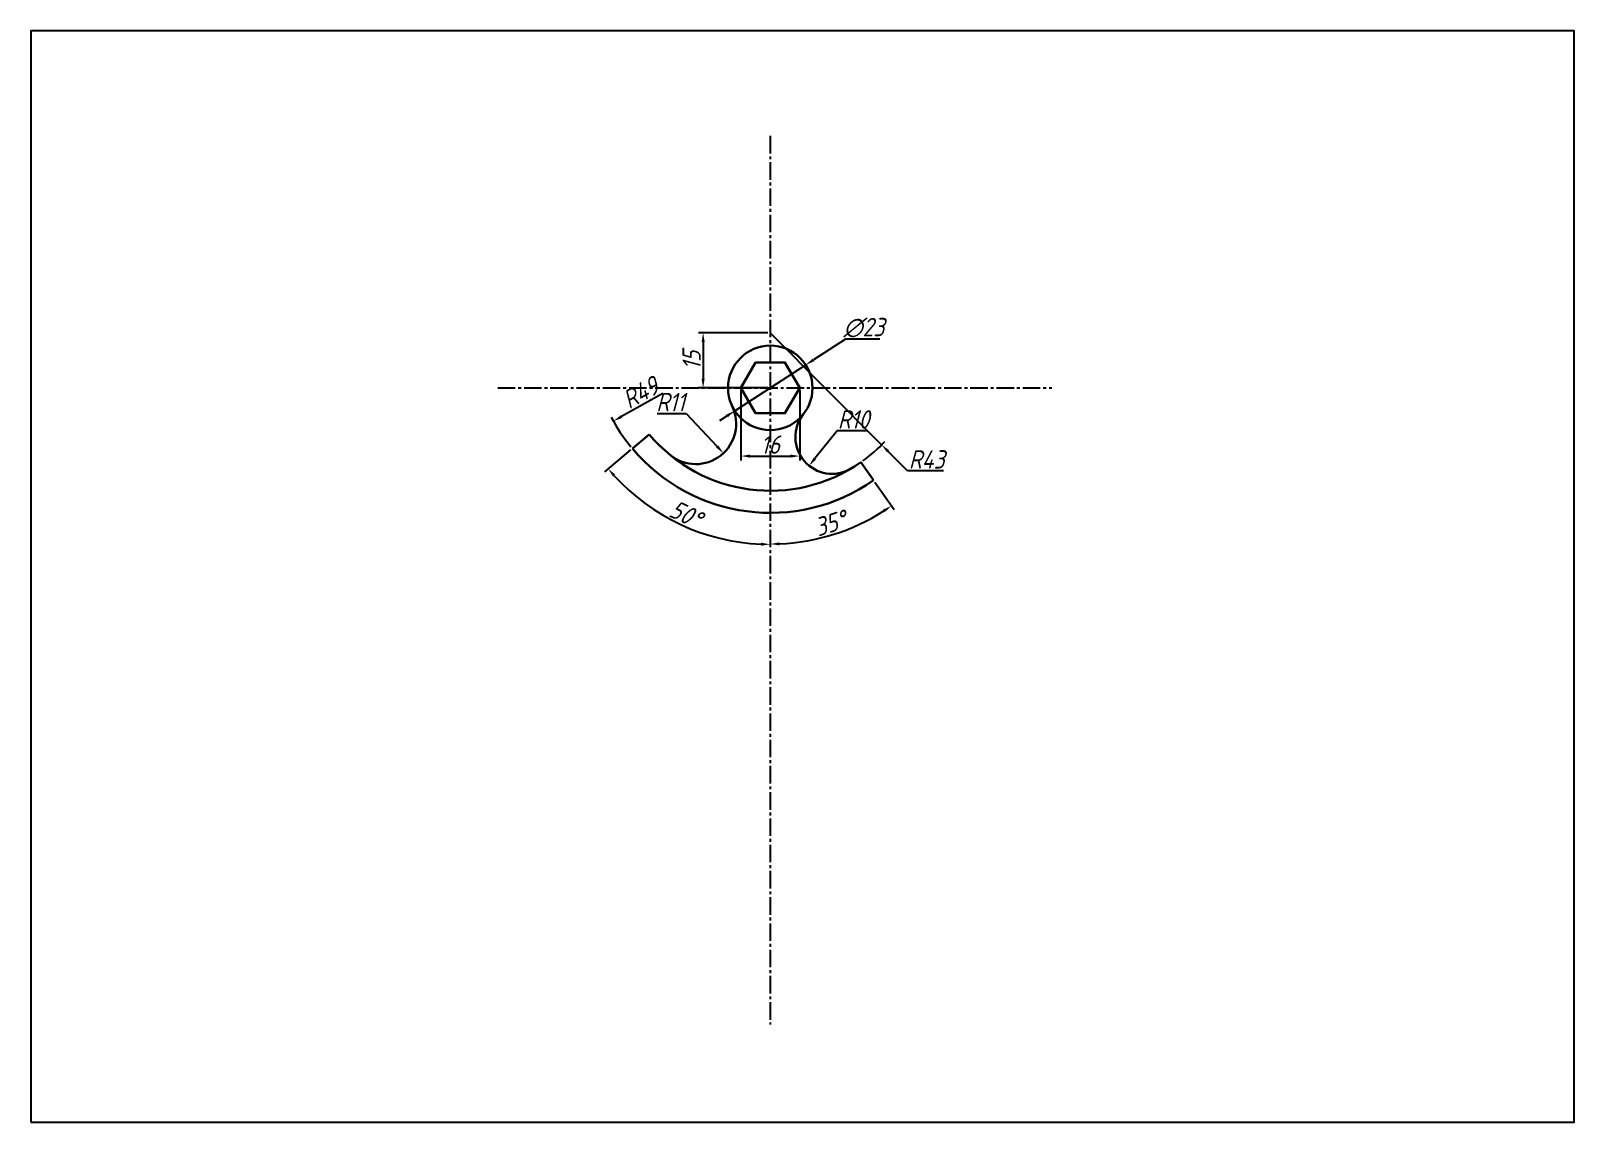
# Model space of a CAD drawing. Header units: millimetres. Extents: x 0 to 420, y 0 to 297.
import ezdxf

# ---------------------------------------------------------------- set-up
doc = ezdxf.new("R2010")
doc.units = ezdxf.units.MM
doc.header["$LTSCALE"] = 0.5
doc.linetypes.add('CENTER2', pattern=[28.575, 19.05, -3.175, 3.175, -3.175])
doc.layers.add('尺寸', color=5, linetype='Continuous')
doc.layers.add('点划线', color=4, linetype='CENTER2')
doc.layers.add('粗实线', color=7, linetype='Continuous', lineweight=30)
doc.styles.add('WZYS_1_10152144', font='gbeitc.shx', dxfattribs={"bigfont": 'gbcbig.shx'})
doc.dimstyles.new('BZYS_1_10152144', dxfattribs={"dimtxt": 5, "dimasz": 2.5, "dimexe": 1.25, "dimexo": 0.625, "dimtad": 1, "dimtoh": 1, "dimdec": 0, "dimdsep": 46, "dimtxsty": 'WZYS_1_10152144', "dimcen": 2.5, "dimadec": 0, "dimazin": 0, "dimtfac": 1, "dimtdec": 0, "dimtmove": 1, "dimatfit": 2, "dimfxl": 1, "dimarcsym": 0})

# ---------------------------------------------------------------- blocks, each defined once
blk = doc.blocks.new('*D2')
at = {"layer": 'Defpoints', "color": 0, "transparency": 16777216}
for p in [(210.88, 206.08), (191.57, 193.58)]:
    blk.add_point(p, dxfattribs=at)
at = {"layer": '尺寸', "color": 0, "lineweight": -2, "transparency": 16777216}
for p, q in [((221.71, 213.09), (212.98, 207.44)), ((231.08, 213.09), (221.71, 213.09)), ((191.57, 193.58), (210.88, 206.08)), ((189.47, 192.22), (187.38, 190.87))]:
    blk.add_line(p, q, dxfattribs=at)
at = {"layer": '尺寸', "color": 0, "transparency": 16777216}
for points in [[(212.75, 207.79), (213.21, 207.09), (210.88, 206.08)], [(189.25, 192.57), (189.7, 191.87), (191.57, 193.58)]]:
    blk.add_solid(points, dxfattribs=at)
at = {"layer": '尺寸', "color": 0, "transparency": 16777216, "insert": (226.71, 216.22), "char_height": 5, "attachment_point": 5, "style": 'WZYS_1_10152144'}
blk.add_mtext('∅23', dxfattribs=at)
blk = doc.blocks.new('*D3')
at = {"layer": 'Defpoints', "color": 0, "transparency": 16777216}
for p in [(193.23, 199.83), (209.23, 199.83), (209.23, 181.28)]:
    blk.add_point(p, dxfattribs=at)
at = {"layer": '尺寸', "color": 0, "lineweight": -2, "transparency": 16777216}
for p, q in [((193.23, 199.21), (193.23, 180.03)), ((209.23, 199.21), (209.23, 180.03)), ((195.73, 181.28), (206.73, 181.28))]:
    blk.add_line(p, q, dxfattribs=at)
at = {"layer": '尺寸', "color": 0, "transparency": 16777216}
for points in [[(195.73, 181.7), (195.73, 180.86), (193.23, 181.28)], [(206.73, 181.7), (206.73, 180.86), (209.23, 181.28)]]:
    blk.add_solid(points, dxfattribs=at)
at = {"layer": '尺寸', "color": 0, "transparency": 16777216, "insert": (201.23, 184.41), "char_height": 5, "attachment_point": 5, "style": 'WZYS_1_10152144'}
blk.add_mtext('16', dxfattribs=at)
blk = doc.blocks.new('*D6')
at = {"layer": 'Defpoints', "color": 0, "transparency": 16777216}
for p in [(201.23, 214.83), (158.54, 190.78)]:
    blk.add_point(p, dxfattribs=at)
at = {"layer": '尺寸', "color": 0, "lineweight": -2, "transparency": 16777216}
blk.add_line((171.97, 198.35), (160.72, 192.01), dxfattribs=at)
blk.add_arc((201.23, 214.83), 49, 207.9405, 219.2692, dxfattribs=at)
at = {"layer": '尺寸', "color": 0, "transparency": 16777216}
blk.add_solid([(160.51, 192.37), (160.92, 191.64), (158.54, 190.78)], dxfattribs=at)
at = {"layer": '尺寸', "color": 0, "transparency": 16777216, "insert": (165.9, 198.51), "char_height": 5, "attachment_point": 5, "rotation": 29.4021, "style": 'WZYS_1_10152144'}
blk.add_mtext('R49', dxfattribs=at)
blk = doc.blocks.new('*D8')
at = {"layer": 'Defpoints', "color": 0, "transparency": 16777216}
for p in [(201.23, 214.83), (231.54, 184.33)]:
    blk.add_point(p, dxfattribs=at)
at = {"layer": '尺寸', "color": 0, "lineweight": -2, "transparency": 16777216}
for p, q in [((201.23, 214.83), (231.54, 184.33)), ((238.59, 177.24), (233.3, 182.56)), ((248.38, 177.24), (238.59, 177.24))]:
    blk.add_line(p, q, dxfattribs=at)
blk.add_arc((201.23, 214.83), 43, 305.8328, 316.4867, dxfattribs=at)
at = {"layer": '尺寸', "color": 0, "transparency": 16777216}
blk.add_solid([(233.6, 182.85), (233, 182.27), (231.54, 184.33)], dxfattribs=at)
at = {"layer": '尺寸', "color": 0, "transparency": 16777216, "insert": (243.79, 180.37), "char_height": 5, "attachment_point": 5, "style": 'WZYS_1_10152144'}
blk.add_mtext('R43', dxfattribs=at)
blk = doc.blocks.new('*D9')
at = {"layer": 'Defpoints', "color": 0, "transparency": 16777216}
for p in [(201.23, 214.83), (182.95, 199.83), (201.23, 199.83)]:
    blk.add_point(p, dxfattribs=at)
at = {"layer": '尺寸', "color": 0, "lineweight": -2, "transparency": 16777216}
for p, q in [((200.6, 214.83), (181.7, 214.83)), ((182.95, 212.33), (182.95, 202.33)), ((200.6, 199.83), (181.7, 199.83))]:
    blk.add_line(p, q, dxfattribs=at)
at = {"layer": '尺寸', "color": 0, "transparency": 16777216}
for points in [[(182.54, 212.33), (183.37, 212.33), (182.95, 214.83)], [(182.54, 202.33), (183.37, 202.33), (182.95, 199.83)]]:
    blk.add_solid(points, dxfattribs=at)
at = {"layer": '尺寸', "color": 0, "transparency": 16777216, "insert": (179.83, 207.33), "char_height": 5, "attachment_point": 5, "rotation": 90, "style": 'WZYS_1_10152144'}
blk.add_mtext('15', dxfattribs=at)
blk = doc.blocks.new('*D10')
at = {"layer": 'Defpoints', "color": 0, "transparency": 16777216}
for p in [(201.23, 268.39), (168.29, 187.19), (163.69, 183.34), (169.58, 166.72), (201.23, 26.6)]:
    blk.add_point(p, dxfattribs=at)
at = {"layer": '尺寸', "color": 0, "lineweight": -2, "transparency": 16777216}
blk.add_line((163.21, 182.94), (156.15, 177.01), dxfattribs=at)
blk.add_arc((201.23, 214.83), 57.59, 222.4873, 267.5127, dxfattribs=at)
at = {"layer": '尺寸', "color": 0, "transparency": 16777216}
for points in [[(158.44, 175.66), (159.07, 176.21), (157.11, 177.81)], [(198.74, 157.71), (198.72, 156.88), (201.23, 157.24)]]:
    blk.add_solid(points, dxfattribs=at)
at = {"layer": '尺寸', "color": 0, "transparency": 16777216, "insert": (178.21, 165.47), "char_height": 5, "attachment_point": 5, "rotation": 335, "style": 'WZYS_1_10152144'}
blk.add_mtext('50°', dxfattribs=at)
blk = doc.blocks.new('*D11')
at = {"layer": 'Defpoints', "color": 0, "transparency": 16777216}
for p in [(201.23, 268.39), (225.89, 179.61), (229.33, 174.7), (212.86, 158.52), (201.23, 26.6)]:
    blk.add_point(p, dxfattribs=at)
at = {"layer": '尺寸', "color": 0, "lineweight": -2, "transparency": 16777216}
blk.add_line((229.69, 174.18), (234.93, 166.7), dxfattribs=at)
blk.add_arc((201.23, 214.83), 57.5, 272.4911, 302.5089, dxfattribs=at)
at = {"layer": '尺寸', "color": 0, "transparency": 16777216}
for points in [[(231.9, 166.69), (232.36, 165.99), (234.21, 167.73)], [(203.74, 156.97), (203.72, 157.8), (201.23, 157.33)]]:
    blk.add_solid(points, dxfattribs=at)
at = {"layer": '尺寸', "color": 0, "transparency": 16777216, "insert": (217.58, 162.97), "char_height": 5, "attachment_point": 5, "rotation": 17.5, "style": 'WZYS_1_10152144'}
blk.add_mtext('35°', dxfattribs=at)
blk = doc.blocks.new('*D12')
at = {"layer": 'Defpoints', "color": 0, "transparency": 16777216}
for p in [(180.95, 190.08), (188.49, 182.06)]:
    blk.add_point(p, dxfattribs=at)
at = {"layer": '尺寸', "color": 0, "lineweight": -2, "transparency": 16777216}
for p, q in [((170.44, 192.84), (178.36, 192.84)), ((178.36, 192.84), (186.77, 183.88))]:
    blk.add_line(p, q, dxfattribs=at)
at = {"layer": '尺寸', "color": 0, "transparency": 16777216}
blk.add_solid([(187.08, 184.17), (186.47, 183.6), (188.49, 182.06)], dxfattribs=at)
at = {"layer": '尺寸', "color": 0, "transparency": 16777216, "insert": (174.09, 195.96), "char_height": 5, "attachment_point": 5, "style": 'WZYS_1_10152144'}
blk.add_mtext('R11', dxfattribs=at)
blk = doc.blocks.new('*D13')
at = {"layer": 'Defpoints', "color": 0, "transparency": 16777216}
for p in [(218.05, 186.44), (211.78, 178.65)]:
    blk.add_point(p, dxfattribs=at)
at = {"layer": '尺寸', "color": 0, "lineweight": -2, "transparency": 16777216}
for p, q in [((219.4, 188.13), (213.35, 180.59)), ((227.73, 188.13), (219.4, 188.13))]:
    blk.add_line(p, q, dxfattribs=at)
at = {"layer": '尺寸', "color": 0, "transparency": 16777216}
blk.add_solid([(213.03, 180.86), (213.68, 180.33), (211.78, 178.65)], dxfattribs=at)
at = {"layer": '尺寸', "color": 0, "transparency": 16777216, "insert": (223.88, 191.25), "char_height": 5, "attachment_point": 5, "style": 'WZYS_1_10152144'}
blk.add_mtext('R10', dxfattribs=at)

msp = doc.modelspace()

# ---------------------------------------------------------------- linework, layer by layer
msp.add_lwpolyline([(0, 0), (420, 0), (420, 297), (0, 297)], close=True)
at = {"layer": '点划线', "ltscale": 0.5}
for p, q in [((201.23, 268.39), (201.23, 26.6)), ((127.07, 199.83), (277.84, 199.83))]:
    msp.add_line(p, q, dxfattribs=at)
at = {"layer": '粗实线'}
for p, q in [((168.29, 187.19), (163.69, 183.34)), ((225.89, 179.61), (229.33, 174.7))]:
    msp.add_line(p, q, dxfattribs=at)
msp.add_lwpolyline([(197.23, 206.76), (193.23, 199.83), (197.23, 192.91), (205.23, 192.91), (209.23, 199.83), (205.23, 206.76)], close=True, dxfattribs=at)
msp.add_circle((201.23, 199.83), 11.5, dxfattribs=at)
for centre, radius, start, end in [((180.95, 190.08), 11, 230.6871, 25.7028), ((218.05, 186.44), 10, 141.4741, 300.6437), ((201.23, 214.83), 43, 220, 305), ((201.23, 214.83), 49, 220, 305)]:
    msp.add_arc(centre, radius, start, end, dxfattribs=at)

# ---------------------------------------------------------------- dimensions: what is measured, and where the dimension line sits
at = {"layer": '尺寸'}
for base, line2, picture, middle in [((169.58, 166.72), ((168.29, 187.19), (163.69, 183.34)), '*D10', (178.21, 165.47)), ((212.86, 158.52), ((225.89, 179.61), (229.33, 174.7)), '*D11', (217.58, 162.97))]:
    dim = msp.add_angular_dim_2l(base=base, line1=((201.23, 268.39), (201.23, 26.6)), line2=line2, dimstyle='BZYS_1_10152144', dxfattribs=at)
    dim.commit()
    dim.dimension.update_dxf_attribs({"geometry": picture, "text_midpoint": middle})
dim = msp.add_diameter_dim_2p(p1=(191.57, 193.58), p2=(210.88, 206.08), dimstyle='BZYS_1_10152144', dxfattribs=at)
dim.commit()
dim.dimension.update_dxf_attribs({"geometry": '*D2', "text_midpoint": (221.71, 213.09), "dimtype": 163})
for center, mpoint, picture, middle in [((201.23, 214.83), (158.54, 190.78), '*D6', (167.43, 195.79)), ((180.95, 190.08), (188.49, 182.06), '*D12', (178.36, 192.84)), ((218.05, 186.44), (211.78, 178.65), '*D13', (219.4, 188.13))]:
    dim = msp.add_radius_dim(center=center, mpoint=mpoint, dimstyle='BZYS_1_10152144', dxfattribs=at)
    dim.commit()
    dim.dimension.update_dxf_attribs({"geometry": picture, "text_midpoint": middle, "dimtype": 164})
for p1, p2, distance, picture, middle in [((201.23, 214.83), (201.23, 199.83), -18.27, '*D9', (179.83, 207.33)), ((193.23, 199.83), (209.23, 199.83), -18.55, '*D3', (201.23, 184.41))]:
    dim = msp.add_aligned_dim(p1=p1, p2=p2, distance=distance, dimstyle='BZYS_1_10152144', dxfattribs=at)
    dim.commit()
    dim.dimension.update_dxf_attribs({"geometry": picture, "text_midpoint": middle})
dim = msp.add_radius_dim(center=(201.23, 214.83), mpoint=(231.54, 184.33), dimstyle='BZYS_1_10152144', dxfattribs=at)
dim.commit()
dim.dimension.update_dxf_attribs({"geometry": '*D8', "text_midpoint": (243.79, 180.37)})

doc.saveas('drawing.dxf')
